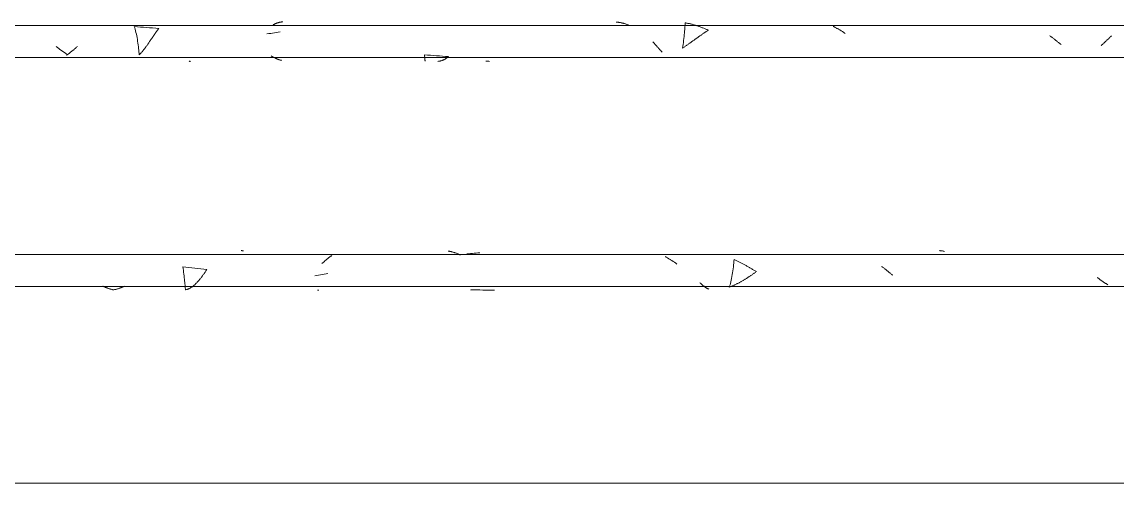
# Model space of a CAD drawing. Header units: millimetres. Extents: x -2100 to 124761, y -10432 to 93550.
# Drawn here: x 28958 to 29641, y -1000 to -712 of the extents above; entities that cross this region are included whole.
import ezdxf

# ---------------------------------------------------------------- set-up
doc = ezdxf.new("R2010")
doc.units = ezdxf.units.MM
doc.layers.add('NET CAT', color=3, linetype='Continuous', lineweight=5)
doc.layers.add('NET THAY 1', color=41, linetype='Continuous', lineweight=5)

# ---------------------------------------------------------------- blocks, each defined once
blk = doc.blocks.new('FP_4-MẶT ĐỨNG TRỤC A-Q')
at = {"layer": 'NET THAY 1'}
for p, q in [((31483.97, -857.14), (22887.32, -857.14)), ((29095.24, -854.82), (29094.9, -854.82)), ((29095.58, -854.84), (29095.24, -854.82)), ((29095.92, -854.85), (29095.58, -854.84)), ((29096.27, -854.88), (29095.92, -854.85)), ((29147.59, -860.82), (29147.33, -861.05)), ((29147.85, -860.6), (29147.59, -860.82)), ((29148.1, -860.38), (29147.85, -860.6)), ((29148.36, -860.16), (29148.1, -860.38)), ((29148.62, -859.94), (29148.36, -860.16)), ((29148.88, -859.73), (29148.62, -859.94)), ((29149.13, -859.53), (29148.88, -859.73)), ((29149.39, -859.32), (29149.13, -859.53)), ((29149.64, -859.12), (29149.39, -859.32)), ((29149.9, -858.92), (29149.64, -859.12)), ((29150.15, -858.73), (29149.9, -858.92)), ((29150.4, -858.54), (29150.15, -858.73)), ((29150.66, -858.35), (29150.4, -858.54)), ((29150.91, -858.17), (29150.66, -858.35)), ((29151.16, -857.99), (29150.91, -858.17)), ((29151.41, -857.82), (29151.16, -857.99)), ((29224.4, -855.18), (29224.05, -855.12)), ((29224.75, -855.24), (29224.4, -855.18)), ((29225.1, -855.31), (29224.75, -855.24)), ((29225.44, -855.38), (29225.1, -855.31)), ((29225.79, -855.46), (29225.44, -855.38)), ((29226.14, -855.54), (29225.79, -855.46)), ((29226.49, -855.63), (29226.14, -855.54)), ((29226.83, -855.72), (29226.49, -855.63)), ((29227.18, -855.82), (29226.83, -855.72)), ((29227.53, -855.92), (29227.18, -855.82)), ((29227.87, -856.03), (29227.53, -855.92)), ((29228.22, -856.14), (29227.87, -856.03)), ((29228.56, -856.26), (29228.22, -856.14)), ((29228.91, -856.38), (29228.56, -856.26)), ((29229.25, -856.5), (29228.91, -856.38)), ((29229.6, -856.63), (29229.25, -856.5)), ((29229.94, -856.77), (29229.6, -856.63)), ((29230.29, -856.9), (29229.94, -856.77)), ((29230.63, -857.05), (29230.29, -856.9)), ((29230.98, -857.19), (29230.63, -857.05)), ((29231.32, -857.35), (29230.98, -857.19)), ((29231.66, -857.5), (29231.32, -857.35)), ((29236.81, -856.73), (29235.65, -856.83)), ((29237.97, -856.63), (29236.81, -856.73)), ((29239.13, -856.53), (29237.97, -856.63)), ((29240.29, -856.43), (29239.13, -856.53)), ((29241.44, -856.34), (29240.29, -856.43)), ((29242.6, -856.24), (29241.44, -856.34)), ((29243.76, -856.16), (29242.6, -856.24)), ((29359.74, -858.69), (29359.4, -858.51)), ((29360.08, -858.88), (29359.74, -858.69)), ((29360.42, -859.07), (29360.08, -858.88)), ((29360.76, -859.26), (29360.42, -859.07)), ((29361.1, -859.45), (29360.76, -859.26)), ((29361.44, -859.65), (29361.1, -859.45)), ((29361.77, -859.85), (29361.44, -859.65)), ((29362.11, -860.06), (29361.77, -859.85)), ((29362.45, -860.27), (29362.11, -860.06)), ((29362.78, -860.48), (29362.45, -860.27)), ((29363.12, -860.69), (29362.78, -860.48)), ((29363.45, -860.91), (29363.12, -860.69)), ((29363.78, -861.13), (29363.45, -860.91)), ((29402.4, -860.39), (29402.31, -861.45)), ((29402.82, -860.56), (29402.4, -860.37)), ((29403.24, -860.76), (29402.82, -860.56)), ((29403.66, -860.96), (29403.24, -860.76)), ((29530.76, -854.83), (29530.47, -854.82)), ((29531.04, -854.84), (29530.76, -854.83)), ((29531.32, -854.87), (29531.04, -854.84)), ((29531.6, -854.9), (29531.32, -854.87)), ((29531.88, -854.93), (29531.6, -854.9)), ((29532.16, -854.97), (29531.88, -854.93)), ((29532.44, -855.02), (29532.16, -854.97)), ((29532.73, -855.08), (29532.44, -855.02)), ((29533.01, -855.14), (29532.73, -855.08)), ((29533.29, -855.2), (29533.01, -855.14)), ((29533.57, -855.28), (29533.29, -855.2)), ((29060.31, -865.08), (29058.42, -864.88)), ((29058.42, -864.89), (29058.61, -866.03)), ((29058.61, -866.03), (29058.79, -867.18)), ((29058.79, -867.18), (29058.95, -868.34)), ((29062.2, -865.28), (29060.31, -865.08)), ((29064.09, -865.49), (29062.2, -865.28)), ((29065.97, -865.69), (29064.09, -865.49)), ((29067.86, -865.89), (29065.97, -865.69)), ((29069.75, -866.1), (29067.86, -865.89)), ((29071.63, -866.3), (29069.75, -866.1)), ((29073.52, -866.5), (29071.63, -866.3)), ((29072.84, -867.5), (29072.62, -867.84)), ((29073.07, -867.17), (29072.84, -867.5)), ((29073.3, -866.84), (29073.07, -867.17)), ((29073.52, -866.5), (29073.3, -866.84)), ((29145.49, -862.7), (29145.23, -862.95)), ((29145.76, -862.46), (29145.49, -862.7)), ((29146.02, -862.22), (29145.76, -862.46)), ((29146.28, -861.98), (29146.02, -862.22)), ((29146.55, -861.74), (29146.28, -861.98)), ((29146.81, -861.51), (29146.55, -861.74)), ((29147.07, -861.28), (29146.81, -861.51)), ((29147.33, -861.05), (29147.07, -861.28)), ((29364.12, -861.35), (29363.78, -861.13)), ((29364.45, -861.57), (29364.12, -861.35)), ((29364.78, -861.8), (29364.45, -861.57)), ((29365.11, -862.03), (29364.78, -861.8)), ((29365.45, -862.26), (29365.11, -862.03)), ((29365.78, -862.49), (29365.45, -862.26)), ((29366.11, -862.73), (29365.78, -862.49)), ((29366.44, -862.96), (29366.11, -862.73)), ((29366.77, -863.2), (29366.44, -862.96)), ((29401.64, -867.37), (29401.46, -868.6)), ((29401.8, -866.15), (29401.64, -867.37)), ((29401.95, -864.93), (29401.8, -866.15)), ((29402.08, -863.73), (29401.95, -864.93)), ((29402.2, -862.57), (29402.08, -863.73)), ((29402.31, -861.45), (29402.2, -862.57)), ((29404.07, -861.17), (29403.66, -860.96)), ((29404.49, -861.37), (29404.07, -861.17)), ((29404.91, -861.58), (29404.49, -861.37)), ((29405.32, -861.79), (29404.91, -861.58)), ((29405.74, -862), (29405.32, -861.79)), ((29406.15, -862.21), (29405.74, -862)), ((29406.57, -862.43), (29406.15, -862.21)), ((29406.98, -862.64), (29406.57, -862.43)), ((29407.39, -862.86), (29406.98, -862.64)), ((29407.81, -863.08), (29407.39, -862.86)), ((29408.22, -863.3), (29407.81, -863.08)), ((29408.63, -863.53), (29408.22, -863.3)), ((29409.04, -863.75), (29408.63, -863.53)), ((29409.45, -863.98), (29409.04, -863.75)), ((29409.86, -864.2), (29409.45, -863.98)), ((29410.27, -864.43), (29409.86, -864.2)), ((29410.68, -864.66), (29410.27, -864.43)), ((29411.09, -864.89), (29410.68, -864.66)), ((29411.5, -865.12), (29411.09, -864.89)), ((29411.91, -865.35), (29411.5, -865.12)), ((29412.31, -865.58), (29411.91, -865.35)), ((29412.72, -865.81), (29412.31, -865.58)), ((29413.13, -866.04), (29412.72, -865.81)), ((29413.53, -866.28), (29413.13, -866.04)), ((29413.94, -866.51), (29413.53, -866.28)), ((29414.34, -866.74), (29413.94, -866.51)), ((29414.75, -866.98), (29414.34, -866.74)), ((29415.15, -867.21), (29414.75, -866.98)), ((29415.55, -867.44), (29415.15, -867.21)), ((29415.95, -867.68), (29415.55, -867.44)), ((29416.36, -867.91), (29415.95, -867.68)), ((29494.75, -864.9), (29494.42, -864.65)), ((29495.07, -865.15), (29494.75, -864.9)), ((29495.39, -865.4), (29495.07, -865.15)), ((29495.72, -865.65), (29495.39, -865.4)), ((29496.04, -865.9), (29495.72, -865.65)), ((29496.36, -866.15), (29496.04, -865.9)), ((29496.68, -866.4), (29496.36, -866.15)), ((29497, -866.66), (29496.68, -866.4)), ((29497.32, -866.91), (29497, -866.66)), ((29497.64, -867.16), (29497.32, -866.91)), ((29497.96, -867.41), (29497.64, -867.16)), ((29498.28, -867.66), (29497.96, -867.41)), ((29498.6, -867.92), (29498.28, -867.66)), ((29058.95, -868.34), (29059.11, -869.48)), ((29059.11, -869.48), (29059.25, -870.6)), ((29059.25, -870.6), (29059.37, -871.69)), ((29059.37, -871.69), (29059.49, -872.74)), ((29059.49, -872.74), (29059.59, -873.75)), ((29059.59, -873.75), (29059.68, -874.69)), ((29067.62, -874.34), (29067.37, -874.61)), ((29067.86, -874.07), (29067.62, -874.34)), ((29068.11, -873.79), (29067.86, -874.07)), ((29068.36, -873.51), (29068.11, -873.79)), ((29068.6, -873.22), (29068.36, -873.51)), ((29068.85, -872.93), (29068.6, -873.22)), ((29069.09, -872.63), (29068.85, -872.93)), ((29069.33, -872.33), (29069.09, -872.63)), ((29069.57, -872.03), (29069.33, -872.33)), ((29069.81, -871.72), (29069.57, -872.03)), ((29070.05, -871.41), (29069.81, -871.72)), ((29070.29, -871.1), (29070.05, -871.41)), ((29070.53, -870.78), (29070.29, -871.1)), ((29070.76, -870.46), (29070.53, -870.78)), ((29071, -870.14), (29070.76, -870.46)), ((29071.23, -869.81), (29071, -870.14)), ((29071.47, -869.49), (29071.23, -869.81)), ((29071.7, -869.16), (29071.47, -869.49)), ((29071.93, -868.83), (29071.7, -869.16)), ((29072.16, -868.5), (29071.93, -868.83)), ((29072.39, -868.17), (29072.16, -868.5)), ((29072.62, -867.84), (29072.39, -868.17)), ((29141.93, -870.32), (29140.74, -870.5)), ((29143.11, -870.13), (29141.93, -870.32)), ((29144.29, -869.94), (29143.11, -870.13)), ((29145.48, -869.76), (29144.29, -869.94)), ((29146.66, -869.57), (29145.48, -869.76)), ((29147.85, -869.38), (29146.66, -869.57)), ((29149.03, -869.19), (29147.85, -869.38)), ((29400.37, -874.28), (29400.11, -875.25)), ((29400.61, -873.24), (29400.37, -874.28)), ((29400.85, -872.15), (29400.61, -873.24)), ((29401.07, -871), (29400.85, -872.15)), ((29401.27, -869.81), (29401.07, -871)), ((29401.46, -868.6), (29401.27, -869.81)), ((29406.17, -874.48), (29405.82, -874.68)), ((29406.53, -874.28), (29406.17, -874.48)), ((29406.89, -874.08), (29406.53, -874.28)), ((29407.25, -873.88), (29406.89, -874.08)), ((29407.61, -873.67), (29407.25, -873.88)), ((29407.96, -873.46), (29407.61, -873.67)), ((29408.32, -873.25), (29407.96, -873.46)), ((29408.67, -873.04), (29408.32, -873.25)), ((29409.03, -872.82), (29408.67, -873.04)), ((29409.38, -872.61), (29409.03, -872.82)), ((29409.74, -872.39), (29409.38, -872.61)), ((29410.09, -872.16), (29409.74, -872.39)), ((29410.44, -871.94), (29410.09, -872.16)), ((29410.79, -871.71), (29410.44, -871.94)), ((29411.15, -871.48), (29410.79, -871.71)), ((29411.5, -871.25), (29411.15, -871.48)), ((29411.85, -871.02), (29411.5, -871.25)), ((29412.2, -870.79), (29411.85, -871.02)), ((29412.55, -870.56), (29412.2, -870.79)), ((29412.9, -870.32), (29412.55, -870.56)), ((29413.25, -870.08), (29412.9, -870.32)), ((29413.59, -869.84), (29413.25, -870.08)), ((29413.94, -869.61), (29413.59, -869.84)), ((29414.29, -869.37), (29413.94, -869.61)), ((29414.63, -869.12), (29414.29, -869.37)), ((29414.98, -868.88), (29414.63, -869.12)), ((29415.32, -868.64), (29414.98, -868.88)), ((29415.67, -868.4), (29415.32, -868.64)), ((29416.01, -868.15), (29415.67, -868.4)), ((29416.36, -867.91), (29416.01, -868.15)), ((29498.91, -868.17), (29498.6, -867.92)), ((29499.23, -868.42), (29498.91, -868.17)), ((29499.55, -868.67), (29499.23, -868.42)), ((29499.86, -868.92), (29499.55, -868.67)), ((29500.17, -869.17), (29499.86, -868.92)), ((29500.49, -869.42), (29500.17, -869.17)), ((29500.8, -869.67), (29500.49, -869.42)), ((29501.11, -869.91), (29500.8, -869.67)), ((29501.43, -870.16), (29501.11, -869.91)), ((29629.29, -871.83), (29628.98, -871.59)), ((29629.6, -872.06), (29629.29, -871.83)), ((29629.9, -872.29), (29629.6, -872.06)), ((29630.21, -872.52), (29629.9, -872.29)), ((29630.52, -872.74), (29630.21, -872.52)), ((29630.82, -872.97), (29630.52, -872.74)), ((29631.13, -873.19), (29630.82, -872.97)), ((29631.43, -873.41), (29631.13, -873.19)), ((29631.73, -873.62), (29631.43, -873.41)), ((29632.04, -873.84), (29631.73, -873.62)), ((29632.34, -874.05), (29632.04, -873.84)), ((29632.64, -874.25), (29632.34, -874.05)), ((29632.94, -874.46), (29632.64, -874.25)), ((29633.24, -874.66), (29632.94, -874.46)), ((22887.32, -877.14), (31483.97, -877.14)), ((29008.83, -877.09), (29008.54, -876.94)), ((29009.13, -877.24), (29008.83, -877.09)), ((29009.42, -877.38), (29009.13, -877.24)), ((29009.71, -877.52), (29009.42, -877.38)), ((29010.01, -877.65), (29009.71, -877.52)), ((29010.3, -877.78), (29010.01, -877.65)), ((29010.59, -877.91), (29010.3, -877.78)), ((29010.89, -878.03), (29010.59, -877.91)), ((29011.18, -878.14), (29010.89, -878.03)), ((29011.47, -878.26), (29011.18, -878.14)), ((29011.76, -878.36), (29011.47, -878.26)), ((29012.06, -878.46), (29011.76, -878.36)), ((29012.35, -878.56), (29012.06, -878.46)), ((29012.64, -878.65), (29012.35, -878.56)), ((29012.93, -878.74), (29012.64, -878.65)), ((29013.22, -878.83), (29012.93, -878.74)), ((29013.51, -878.9), (29013.22, -878.83)), ((29013.8, -878.98), (29013.51, -878.9)), ((29014.09, -879.05), (29013.8, -878.98)), ((29014.38, -879.11), (29014.09, -879.05)), ((29014.67, -879.17), (29014.38, -879.11)), ((29014.86, -879.33), (29014.55, -879.37)), ((29014.96, -879.22), (29014.67, -879.17)), ((29015.17, -879.29), (29014.86, -879.33)), ((29015.47, -879.24), (29015.17, -879.29)), ((29015.78, -879.19), (29015.47, -879.24)), ((29016.08, -879.13), (29015.78, -879.19)), ((29016.39, -879.07), (29016.08, -879.13)), ((29016.69, -879), (29016.39, -879.07)), ((29017, -878.92), (29016.69, -879)), ((29017.3, -878.84), (29017, -878.92)), ((29017.61, -878.76), (29017.3, -878.84)), ((29017.91, -878.67), (29017.61, -878.76)), ((29018.22, -878.57), (29017.91, -878.67)), ((29018.52, -878.47), (29018.22, -878.57)), ((29018.82, -878.37), (29018.52, -878.47)), ((29019.13, -878.25), (29018.82, -878.37)), ((29019.43, -878.14), (29019.13, -878.25)), ((29019.73, -878.02), (29019.43, -878.14)), ((29020.04, -877.89), (29019.73, -878.02)), ((29020.34, -877.76), (29020.04, -877.89)), ((29020.64, -877.62), (29020.34, -877.76)), ((29020.94, -877.48), (29020.64, -877.62)), ((29021.24, -877.34), (29020.94, -877.48)), ((29021.54, -877.19), (29021.24, -877.34)), ((29021.84, -877.04), (29021.54, -877.19)), ((29059.68, -874.69), (29059.77, -875.57)), ((29059.77, -875.57), (29059.84, -876.37)), ((29059.84, -876.37), (29059.9, -877.1)), ((29059.9, -877.1), (29059.96, -877.73)), ((29059.96, -877.73), (29060.01, -878.28)), ((29060.01, -878.28), (29060.06, -878.72)), ((29060.06, -878.72), (29060.1, -879.07)), ((29060.1, -879.07), (29060.13, -879.31)), ((29060.4, -879.25), (29060.14, -879.31)), ((29060.66, -879.18), (29060.4, -879.25)), ((29060.93, -879.11), (29060.66, -879.18)), ((29061.19, -879.02), (29060.93, -879.11)), ((29061.45, -878.93), (29061.19, -879.02)), ((29061.72, -878.82), (29061.45, -878.93)), ((29061.98, -878.71), (29061.72, -878.82)), ((29062.24, -878.59), (29061.98, -878.71)), ((29062.5, -878.47), (29062.24, -878.59)), ((29062.76, -878.33), (29062.5, -878.47)), ((29063.02, -878.19), (29062.76, -878.33)), ((29063.29, -878.03), (29063.02, -878.19)), ((29063.55, -877.87), (29063.29, -878.03)), ((29063.8, -877.71), (29063.55, -877.87)), ((29064.06, -877.53), (29063.8, -877.71)), ((29064.32, -877.35), (29064.06, -877.53)), ((29064.58, -877.16), (29064.32, -877.35)), ((29064.84, -876.96), (29064.58, -877.16)), ((29065.09, -876.75), (29064.84, -876.96)), ((29065.35, -876.54), (29065.09, -876.75)), ((29065.6, -876.32), (29065.35, -876.54)), ((29065.86, -876.1), (29065.6, -876.32)), ((29066.11, -875.87), (29065.86, -876.1)), ((29066.36, -875.63), (29066.11, -875.87)), ((29066.62, -875.38), (29066.36, -875.63)), ((29066.87, -875.13), (29066.62, -875.38)), ((29067.12, -874.87), (29066.87, -875.13)), ((29067.37, -874.61), (29067.12, -874.87)), ((29142.67, -879.45), (29142.39, -879.43)), ((29142.96, -879.46), (29142.67, -879.45)), ((29143.24, -879.47), (29142.96, -879.46)), ((29239.97, -879.34), (29238.11, -879.31)), ((29238.11, -879.31), (29238.14, -879.43)), ((29241.83, -879.37), (29239.97, -879.34)), ((29243.69, -879.39), (29241.83, -879.37)), ((29245.55, -879.41), (29243.69, -879.39)), ((29247.41, -879.43), (29245.55, -879.41)), ((29249.27, -879.45), (29247.41, -879.43)), ((29251.13, -879.46), (29249.27, -879.45)), ((29252.99, -879.47), (29251.13, -879.46)), ((29252.99, -879.47), (29252.85, -879.47)), ((29381.33, -875.13), (29381.1, -874.9)), ((29381.56, -875.35), (29381.33, -875.13)), ((29381.79, -875.56), (29381.56, -875.35)), ((29382.03, -875.77), (29381.79, -875.56)), ((29382.26, -875.98), (29382.03, -875.77)), ((29382.49, -876.18), (29382.26, -875.98)), ((29382.72, -876.37), (29382.49, -876.18)), ((29382.95, -876.56), (29382.72, -876.37)), ((29383.18, -876.75), (29382.95, -876.56)), ((29383.41, -876.93), (29383.18, -876.75)), ((29383.63, -877.1), (29383.41, -876.93)), ((29383.86, -877.27), (29383.63, -877.1)), ((29384.09, -877.43), (29383.86, -877.27)), ((29384.31, -877.59), (29384.09, -877.43)), ((29384.54, -877.74), (29384.31, -877.59)), ((29384.77, -877.89), (29384.54, -877.74)), ((29384.99, -878.03), (29384.77, -877.89)), ((29385.22, -878.16), (29384.99, -878.03)), ((29385.44, -878.29), (29385.22, -878.16)), ((29385.67, -878.41), (29385.44, -878.29)), ((29385.89, -878.52), (29385.67, -878.41)), ((29386.11, -878.63), (29385.89, -878.52)), ((29386.34, -878.73), (29386.11, -878.63)), ((29386.56, -878.83), (29386.34, -878.73)), ((29399.57, -876.93), (29399.28, -877.63)), ((29399.65, -877.48), (29399.29, -877.61)), ((29399.84, -876.13), (29399.57, -876.93)), ((29400.02, -877.35), (29399.65, -877.48)), ((29400.11, -875.25), (29399.84, -876.13)), ((29400.38, -877.21), (29400.02, -877.35)), ((29400.75, -877.06), (29400.38, -877.21)), ((29401.11, -876.92), (29400.75, -877.06)), ((29401.48, -876.77), (29401.11, -876.92)), ((29401.84, -876.61), (29401.48, -876.77)), ((29402.2, -876.45), (29401.84, -876.61)), ((29402.57, -876.29), (29402.2, -876.45)), ((29402.93, -876.13), (29402.57, -876.29)), ((29403.29, -875.96), (29402.93, -876.13)), ((29403.65, -875.78), (29403.29, -875.96)), ((29404.02, -875.61), (29403.65, -875.78)), ((29404.38, -875.43), (29404.02, -875.61)), ((29404.74, -875.24), (29404.38, -875.43)), ((29405.1, -875.06), (29404.74, -875.24)), ((29405.46, -874.87), (29405.1, -875.06)), ((29405.82, -874.68), (29405.46, -874.87)), ((29633.54, -874.86), (29633.24, -874.66)), ((29633.84, -875.05), (29633.54, -874.86)), ((29634.14, -875.25), (29633.84, -875.05)), ((29634.44, -875.43), (29634.14, -875.25)), ((29634.74, -875.62), (29634.44, -875.43)), ((29635.04, -875.8), (29634.74, -875.62)), ((29635.34, -875.98), (29635.04, -875.8)), ((29635.63, -876.15), (29635.34, -875.98))]:
    blk.add_line(p, q, dxfattribs=at)
blk = doc.blocks.new('FP_5-MẶT ĐỨNG TRỤC A-Q')
at = {"layer": 'NET THAY 1'}
for p, q in [((31454.24, -714.29), (22887.32, -714.29)), ((29030.11, -715.07), (29028.2, -714.94)), ((29028.2, -714.94), (29028.48, -715.73)), ((29028.48, -715.73), (29028.74, -716.6)), ((29028.74, -716.6), (29028.99, -717.53)), ((29032.01, -715.21), (29030.11, -715.07)), ((29033.91, -715.35), (29032.01, -715.21)), ((29035.81, -715.49), (29033.91, -715.35)), ((29037.71, -715.63), (29035.81, -715.49)), ((29039.62, -715.78), (29037.71, -715.63)), ((29041.52, -715.93), (29039.62, -715.78)), ((29043.42, -716.08), (29041.52, -715.93)), ((29042.41, -717.4), (29042.21, -717.67)), ((29042.62, -717.12), (29042.41, -717.4)), ((29042.82, -716.85), (29042.62, -717.12)), ((29043.02, -716.59), (29042.82, -716.85)), ((29043.22, -716.33), (29043.02, -716.59)), ((29043.42, -716.08), (29043.22, -716.33)), ((29115.13, -713.62), (29114.88, -713.76)), ((29115.38, -713.5), (29115.13, -713.62)), ((29115.63, -713.37), (29115.38, -713.5)), ((29115.87, -713.25), (29115.63, -713.37)), ((29116.12, -713.14), (29115.87, -713.25)), ((29116.37, -713.03), (29116.12, -713.14)), ((29116.61, -712.92), (29116.37, -713.03)), ((29116.86, -712.82), (29116.61, -712.92)), ((29117.11, -712.73), (29116.86, -712.82)), ((29117.35, -712.64), (29117.11, -712.73)), ((29117.6, -712.56), (29117.35, -712.64)), ((29117.84, -712.48), (29117.6, -712.56)), ((29118.09, -712.41), (29117.84, -712.48)), ((29118.33, -712.34), (29118.09, -712.41)), ((29118.58, -712.28), (29118.33, -712.34)), ((29118.82, -712.22), (29118.58, -712.28)), ((29119.07, -712.17), (29118.82, -712.22)), ((29119.31, -712.12), (29119.07, -712.17)), ((29119.56, -712.08), (29119.31, -712.12)), ((29119.8, -712.05), (29119.56, -712.08)), ((29120.04, -712.02), (29119.8, -712.05)), ((29120.29, -712), (29120.04, -712.02)), ((29120.53, -711.98), (29120.29, -712)), ((29120.78, -711.97), (29120.53, -711.98)), ((29329.15, -712.08), (29328.8, -712.04)), ((29329.5, -712.11), (29329.15, -712.08)), ((29329.84, -712.16), (29329.5, -712.11)), ((29330.19, -712.2), (29329.84, -712.16)), ((29330.54, -712.26), (29330.19, -712.2)), ((29330.89, -712.32), (29330.54, -712.26)), ((29331.24, -712.38), (29330.89, -712.32)), ((29331.59, -712.45), (29331.24, -712.38)), ((29331.93, -712.52), (29331.59, -712.45)), ((29332.28, -712.6), (29331.93, -712.52)), ((29332.63, -712.68), (29332.28, -712.6)), ((29332.98, -712.77), (29332.63, -712.68)), ((29333.32, -712.86), (29332.98, -712.77)), ((29333.67, -712.96), (29333.32, -712.86)), ((29334.02, -713.06), (29333.67, -712.96)), ((29334.36, -713.17), (29334.02, -713.06)), ((29334.71, -713.28), (29334.36, -713.17)), ((29335.05, -713.39), (29334.71, -713.28)), ((29335.4, -713.51), (29335.05, -713.39)), ((29335.74, -713.64), (29335.4, -713.51)), ((29336.09, -713.77), (29335.74, -713.64)), ((29336.43, -713.9), (29336.09, -713.77)), ((29371.6, -716.75), (29371.52, -717.76)), ((29371.67, -715.82), (29371.6, -716.75)), ((29371.74, -714.97), (29371.67, -715.82)), ((29371.79, -714.21), (29371.74, -714.97)), ((29371.83, -713.55), (29371.79, -714.21)), ((29371.87, -713), (29371.83, -713.55)), ((29371.9, -712.56), (29371.87, -713)), ((29372.33, -712.63), (29371.9, -712.56)), ((29372.76, -712.71), (29372.33, -712.63)), ((29373.19, -712.79), (29372.76, -712.71)), ((29373.62, -712.88), (29373.19, -712.79)), ((29374.05, -712.97), (29373.62, -712.88)), ((29374.47, -713.06), (29374.05, -712.97)), ((29374.9, -713.16), (29374.47, -713.06)), ((29375.33, -713.26), (29374.9, -713.16)), ((29375.76, -713.37), (29375.33, -713.26)), ((29376.19, -713.48), (29375.76, -713.37)), ((29376.61, -713.59), (29376.19, -713.48)), ((29377.04, -713.71), (29376.61, -713.59)), ((29377.47, -713.83), (29377.04, -713.71)), ((29377.9, -713.96), (29377.47, -713.83)), ((29378.32, -714.09), (29377.9, -713.96)), ((29378.75, -714.22), (29378.32, -714.09)), ((29379.17, -714.36), (29378.75, -714.22)), ((29379.6, -714.5), (29379.17, -714.36)), ((29380.02, -714.64), (29379.6, -714.5)), ((29380.45, -714.79), (29380.02, -714.64)), ((29380.87, -714.94), (29380.45, -714.79)), ((29381.3, -715.1), (29380.87, -714.94)), ((29381.72, -715.25), (29381.3, -715.1)), ((29382.15, -715.41), (29381.72, -715.25)), ((29382.57, -715.58), (29382.15, -715.41)), ((29382.99, -715.74), (29382.57, -715.58)), ((29383.41, -715.91), (29382.99, -715.74)), ((29383.84, -716.09), (29383.41, -715.91)), ((29384.26, -716.26), (29383.84, -716.09)), ((29384.68, -716.44), (29384.26, -716.26)), ((29385.1, -716.62), (29384.68, -716.44)), ((29385.52, -716.81), (29385.1, -716.62)), ((29385.94, -716.99), (29385.52, -716.81)), ((29386.04, -717.39), (29385.71, -717.59)), ((29386.36, -717.18), (29385.94, -716.99)), ((29386.36, -717.18), (29386.04, -717.39)), ((29464.53, -714.95), (29464.19, -714.79)), ((29464.87, -715.12), (29464.53, -714.95)), ((29465.21, -715.29), (29464.87, -715.12)), ((29465.55, -715.46), (29465.21, -715.29)), ((29465.89, -715.64), (29465.55, -715.46)), ((29466.23, -715.82), (29465.89, -715.64)), ((29466.57, -716.01), (29466.23, -715.82)), ((29466.91, -716.2), (29466.57, -716.01)), ((29467.25, -716.39), (29466.91, -716.2)), ((29467.59, -716.59), (29467.25, -716.39)), ((29467.93, -716.78), (29467.59, -716.59)), ((29468.26, -716.99), (29467.93, -716.78)), ((29468.6, -717.19), (29468.26, -716.99)), ((29468.94, -717.4), (29468.6, -717.19)), ((29469.27, -717.61), (29468.94, -717.4)), ((29028.99, -717.53), (29029.23, -718.53)), ((29029.23, -718.53), (29029.46, -719.57)), ((29029.46, -719.57), (29029.68, -720.66)), ((29029.68, -720.66), (29029.88, -721.78)), ((29029.88, -721.78), (29030.08, -722.92)), ((29030.08, -722.92), (29030.26, -724.07)), ((29030.26, -724.07), (29030.43, -725.22)), ((29037.93, -723.97), (29037.71, -724.3)), ((29038.16, -723.64), (29037.93, -723.97)), ((29038.38, -723.31), (29038.16, -723.64)), ((29038.6, -722.97), (29038.38, -723.31)), ((29038.82, -722.64), (29038.6, -722.97)), ((29039.04, -722.31), (29038.82, -722.64)), ((29039.26, -721.99), (29039.04, -722.31)), ((29039.48, -721.66), (29039.26, -721.99)), ((29039.69, -721.33), (29039.48, -721.66)), ((29039.91, -721.01), (29039.69, -721.33)), ((29040.12, -720.69), (29039.91, -721.01)), ((29040.34, -720.38), (29040.12, -720.69)), ((29040.55, -720.06), (29040.34, -720.38)), ((29040.76, -719.75), (29040.55, -720.06)), ((29040.97, -719.44), (29040.76, -719.75)), ((29041.18, -719.14), (29040.97, -719.44)), ((29041.39, -718.84), (29041.18, -719.14)), ((29041.59, -718.54), (29041.39, -718.84)), ((29041.8, -718.25), (29041.59, -718.54)), ((29042.01, -717.96), (29041.8, -718.25)), ((29042.21, -717.67), (29042.01, -717.96)), ((29112.12, -719.31), (29110.95, -719.48)), ((29113.29, -719.13), (29112.12, -719.31)), ((29114.46, -718.96), (29113.29, -719.13)), ((29115.63, -718.78), (29114.46, -718.96)), ((29116.79, -718.61), (29115.63, -718.78)), ((29117.96, -718.44), (29116.79, -718.61)), ((29119.13, -718.27), (29117.96, -718.44)), ((29370.91, -723.56), (29370.74, -724.79)), ((29371.06, -722.34), (29370.91, -723.56)), ((29371.19, -721.14), (29371.06, -722.34)), ((29371.32, -719.97), (29371.19, -721.14)), ((29371.42, -718.84), (29371.32, -719.97)), ((29371.52, -717.76), (29371.42, -718.84)), ((29376.39, -724.06), (29376.05, -724.3)), ((29376.73, -723.81), (29376.39, -724.06)), ((29377.07, -723.57), (29376.73, -723.81)), ((29377.41, -723.32), (29377.07, -723.57)), ((29377.75, -723.08), (29377.41, -723.32)), ((29378.09, -722.84), (29377.75, -723.08)), ((29378.42, -722.59), (29378.09, -722.84)), ((29378.76, -722.35), (29378.42, -722.59)), ((29379.1, -722.11), (29378.76, -722.35)), ((29379.43, -721.87), (29379.1, -722.11)), ((29379.77, -721.63), (29379.43, -721.87)), ((29380.1, -721.39), (29379.77, -721.63)), ((29380.44, -721.16), (29380.1, -721.39)), ((29380.77, -720.92), (29380.44, -721.16)), ((29381.1, -720.69), (29380.77, -720.92)), ((29381.44, -720.45), (29381.1, -720.69)), ((29381.77, -720.22), (29381.44, -720.45)), ((29382.1, -719.99), (29381.77, -720.22)), ((29382.43, -719.76), (29382.1, -719.99)), ((29382.76, -719.53), (29382.43, -719.76)), ((29383.09, -719.31), (29382.76, -719.53)), ((29383.42, -719.09), (29383.09, -719.31)), ((29383.75, -718.87), (29383.42, -719.09)), ((29384.08, -718.65), (29383.75, -718.87)), ((29384.4, -718.43), (29384.08, -718.65)), ((29384.73, -718.22), (29384.4, -718.43)), ((29385.06, -718.01), (29384.73, -718.22)), ((29385.38, -717.8), (29385.06, -718.01)), ((29385.71, -717.59), (29385.38, -717.8)), ((29469.61, -717.82), (29469.27, -717.61)), ((29469.94, -718.04), (29469.61, -717.82)), ((29470.28, -718.26), (29469.94, -718.04)), ((29470.61, -718.48), (29470.28, -718.26)), ((29470.94, -718.7), (29470.61, -718.48)), ((29471.27, -718.93), (29470.94, -718.7)), ((29471.61, -719.16), (29471.27, -718.93)), ((29599.61, -720.8), (29599.28, -720.56)), ((29599.94, -721.05), (29599.61, -720.8)), ((29600.26, -721.29), (29599.94, -721.05)), ((29600.59, -721.54), (29600.26, -721.29)), ((29600.91, -721.78), (29600.59, -721.54)), ((29601.24, -722.03), (29600.91, -721.78)), ((29601.56, -722.28), (29601.24, -722.03)), ((29601.89, -722.53), (29601.56, -722.28)), ((29602.21, -722.78), (29601.89, -722.53)), ((29602.53, -723.03), (29602.21, -722.78)), ((29602.85, -723.28), (29602.53, -723.03)), ((29603.17, -723.53), (29602.85, -723.28)), ((29603.49, -723.79), (29603.17, -723.53)), ((29603.81, -724.04), (29603.49, -723.79)), ((29604.13, -724.29), (29603.81, -724.04)), ((29634.12, -724.23), (29633.85, -724.49)), ((29634.4, -723.96), (29634.12, -724.23)), ((29634.67, -723.7), (29634.4, -723.96)), ((29634.94, -723.44), (29634.67, -723.7)), ((29635.22, -723.18), (29634.94, -723.44)), ((29635.49, -722.92), (29635.22, -723.18)), ((29635.76, -722.66), (29635.49, -722.92)), ((29636.03, -722.4), (29635.76, -722.66)), ((29636.3, -722.14), (29636.03, -722.4)), ((29636.57, -721.88), (29636.3, -722.14)), ((29636.84, -721.63), (29636.57, -721.88)), ((29637.11, -721.37), (29636.84, -721.63)), ((29637.37, -721.12), (29637.11, -721.37)), ((29637.64, -720.86), (29637.37, -721.12)), ((29637.91, -720.61), (29637.64, -720.86)), ((28979.65, -727.48), (28979.34, -727.24)), ((28979.96, -727.73), (28979.65, -727.48)), ((28980.27, -727.97), (28979.96, -727.73)), ((28980.58, -728.21), (28980.27, -727.97)), ((28980.89, -728.45), (28980.58, -728.21)), ((28981.2, -728.68), (28980.89, -728.45)), ((28981.51, -728.92), (28981.2, -728.68)), ((28981.81, -729.15), (28981.51, -728.92)), ((28982.12, -729.38), (28981.81, -729.15)), ((28982.43, -729.61), (28982.12, -729.38)), ((28982.73, -729.84), (28982.43, -729.61)), ((28983.04, -730.06), (28982.73, -729.84)), ((28983.34, -730.28), (28983.04, -730.06)), ((28983.65, -730.5), (28983.34, -730.28)), ((28983.95, -730.72), (28983.65, -730.5)), ((28984.25, -730.93), (28983.95, -730.72)), ((28984.56, -731.14), (28984.25, -730.93)), ((28988.34, -730.98), (28988.05, -731.2)), ((28988.63, -730.76), (28988.34, -730.98)), ((28988.92, -730.53), (28988.63, -730.76)), ((28989.21, -730.31), (28988.92, -730.53)), ((28989.5, -730.08), (28989.21, -730.31)), ((28989.79, -729.84), (28989.5, -730.08)), ((28990.08, -729.61), (28989.79, -729.84)), ((28990.37, -729.37), (28990.08, -729.61)), ((28990.66, -729.13), (28990.37, -729.37)), ((28990.95, -728.89), (28990.66, -729.13)), ((28991.23, -728.64), (28990.95, -728.89)), ((28991.52, -728.4), (28991.23, -728.64)), ((28991.8, -728.15), (28991.52, -728.4)), ((28992.09, -727.9), (28991.8, -728.15)), ((28992.37, -727.65), (28992.09, -727.9)), ((28992.65, -727.4), (28992.37, -727.65)), ((29030.43, -725.22), (29030.58, -726.37)), ((29030.58, -726.37), (29030.72, -727.5)), ((29030.72, -727.5), (29030.85, -728.59)), ((29030.85, -728.59), (29030.97, -729.66)), ((29030.97, -729.66), (29031.08, -730.67)), ((29031.08, -730.67), (29031.17, -731.63)), ((29032.75, -730.93), (29032.5, -731.21)), ((29033, -730.65), (29032.75, -730.93)), ((29033.24, -730.36), (29033, -730.65)), ((29033.49, -730.07), (29033.24, -730.36)), ((29033.73, -729.77), (29033.49, -730.07)), ((29033.97, -729.47), (29033.73, -729.77)), ((29034.21, -729.16), (29033.97, -729.47)), ((29034.45, -728.86), (29034.21, -729.16)), ((29034.69, -728.55), (29034.45, -728.86)), ((29034.93, -728.23), (29034.69, -728.55)), ((29035.17, -727.91), (29034.93, -728.23)), ((29035.4, -727.6), (29035.17, -727.91)), ((29035.64, -727.27), (29035.4, -727.6)), ((29035.87, -726.95), (29035.64, -727.27)), ((29036.11, -726.62), (29035.87, -726.95)), ((29036.34, -726.29), (29036.11, -726.62)), ((29036.57, -725.97), (29036.34, -726.29)), ((29036.8, -725.63), (29036.57, -725.97)), ((29037.03, -725.3), (29036.8, -725.63)), ((29037.26, -724.97), (29037.03, -725.3)), ((29037.48, -724.64), (29037.26, -724.97)), ((29037.71, -724.3), (29037.48, -724.64)), ((29351.95, -724.63), (29351.69, -724.34)), ((29352.2, -724.92), (29351.95, -724.63)), ((29352.45, -725.22), (29352.2, -724.92)), ((29352.71, -725.5), (29352.45, -725.22)), ((29352.96, -725.79), (29352.71, -725.5)), ((29353.21, -726.08), (29352.96, -725.79)), ((29353.46, -726.37), (29353.21, -726.08)), ((29353.71, -726.66), (29353.46, -726.37)), ((29353.96, -726.94), (29353.71, -726.66)), ((29354.21, -727.22), (29353.96, -726.94)), ((29354.45, -727.51), (29354.21, -727.22)), ((29354.7, -727.79), (29354.45, -727.51)), ((29354.94, -728.06), (29354.7, -727.79)), ((29355.19, -728.34), (29354.94, -728.06)), ((29355.43, -728.61), (29355.19, -728.34)), ((29355.68, -728.88), (29355.43, -728.61)), ((29355.92, -729.15), (29355.68, -728.88)), ((29356.16, -729.42), (29355.92, -729.15)), ((29356.4, -729.68), (29356.16, -729.42)), ((29356.64, -729.94), (29356.4, -729.68)), ((29356.88, -730.2), (29356.64, -729.94)), ((29357.12, -730.45), (29356.88, -730.2)), ((29357.36, -730.7), (29357.12, -730.45)), ((29357.59, -730.95), (29357.36, -730.7)), ((29370.37, -727.23), (29370.16, -728.4)), ((29370.51, -728.15), (29370.16, -728.38)), ((29370.56, -726.02), (29370.37, -727.23)), ((29370.86, -727.92), (29370.51, -728.15)), ((29370.74, -724.79), (29370.56, -726.02)), ((29371.21, -727.68), (29370.86, -727.92)), ((29371.56, -727.45), (29371.21, -727.68)), ((29371.91, -727.21), (29371.56, -727.45)), ((29372.26, -726.97), (29371.91, -727.21)), ((29372.61, -726.73), (29372.26, -726.97)), ((29372.95, -726.49), (29372.61, -726.73)), ((29373.3, -726.25), (29372.95, -726.49)), ((29373.65, -726.01), (29373.3, -726.25)), ((29373.99, -725.77), (29373.65, -726.01)), ((29374.33, -725.52), (29373.99, -725.77)), ((29374.68, -725.28), (29374.33, -725.52)), ((29375.02, -725.04), (29374.68, -725.28)), ((29375.36, -724.79), (29375.02, -725.04)), ((29375.71, -724.55), (29375.36, -724.79)), ((29376.05, -724.3), (29375.71, -724.55)), ((29604.45, -724.54), (29604.13, -724.29)), ((29604.77, -724.79), (29604.45, -724.54)), ((29605.09, -725.05), (29604.77, -724.79)), ((29605.41, -725.3), (29605.09, -725.05)), ((29605.72, -725.55), (29605.41, -725.3)), ((29606.04, -725.8), (29605.72, -725.55)), ((29606.35, -726.05), (29606.04, -725.8)), ((29631.62, -726.57), (29631.34, -726.83)), ((29631.9, -726.31), (29631.62, -726.57)), ((29632.18, -726.05), (29631.9, -726.31)), ((29632.46, -725.79), (29632.18, -726.05)), ((29632.74, -725.53), (29632.46, -725.79)), ((29633.02, -725.27), (29632.74, -725.53)), ((29633.29, -725.01), (29633.02, -725.27)), ((29633.57, -724.75), (29633.29, -725.01)), ((29633.85, -724.49), (29633.57, -724.75)), ((22887.32, -734.29), (31454.24, -734.29)), ((28984.86, -731.35), (28984.56, -731.14)), ((28985.16, -731.56), (28984.86, -731.35)), ((28985.46, -731.76), (28985.16, -731.56)), ((28985.76, -731.96), (28985.46, -731.76)), ((28985.99, -732.64), (28985.69, -732.83)), ((28986.06, -732.15), (28985.76, -731.96)), ((28986.28, -732.44), (28985.99, -732.64)), ((28986.58, -732.24), (28986.28, -732.44)), ((28986.87, -732.04), (28986.58, -732.24)), ((28987.17, -731.83), (28986.87, -732.04)), ((28987.46, -731.63), (28987.17, -731.83)), ((28987.76, -731.41), (28987.46, -731.63)), ((28988.05, -731.2), (28987.76, -731.41)), ((29031.17, -731.63), (29031.26, -732.52)), ((29031.51, -732.27), (29031.26, -732.52)), ((29031.76, -732.01), (29031.51, -732.27)), ((29032.01, -731.75), (29031.76, -732.01)), ((29032.26, -731.48), (29032.01, -731.75)), ((29032.5, -731.21), (29032.26, -731.48)), ((29062.66, -736.59), (29062.5, -736.61)), ((29062.88, -736.6), (29062.66, -736.59)), ((29063.1, -736.61), (29062.88, -736.6)), ((29063.32, -736.61), (29063.1, -736.61)), ((29113.85, -733.42), (29113.55, -733.25)), ((29114.14, -733.59), (29113.85, -733.42)), ((29114.44, -733.76), (29114.14, -733.59)), ((29114.74, -733.92), (29114.44, -733.76)), ((29115.03, -734.07), (29114.74, -733.92)), ((29115.33, -734.22), (29115.03, -734.07)), ((29115.62, -734.37), (29115.33, -734.22)), ((29115.91, -734.51), (29115.62, -734.37)), ((29116.21, -734.65), (29115.91, -734.51)), ((29116.5, -734.79), (29116.21, -734.65)), ((29116.8, -734.92), (29116.5, -734.79)), ((29117.09, -735.04), (29116.8, -734.92)), ((29117.38, -735.16), (29117.09, -735.04)), ((29117.67, -735.28), (29117.38, -735.16)), ((29117.97, -735.39), (29117.67, -735.28)), ((29118.26, -735.5), (29117.97, -735.39)), ((29118.55, -735.6), (29118.26, -735.5)), ((29118.84, -735.7), (29118.55, -735.6)), ((29119.13, -735.79), (29118.84, -735.7)), ((29119.42, -735.88), (29119.13, -735.79)), ((29119.71, -735.96), (29119.42, -735.88)), ((29120, -736.04), (29119.71, -735.96)), ((29211.1, -732.68), (29209.23, -732.53)), ((29209.23, -732.54), (29209.3, -733.35)), ((29209.3, -733.35), (29209.37, -734.09)), ((29209.37, -734.09), (29209.43, -734.74)), ((29209.43, -734.74), (29209.48, -735.3)), ((29209.48, -735.3), (29209.53, -735.77)), ((29209.53, -735.77), (29209.57, -736.14)), ((29209.57, -736.14), (29209.6, -736.4)), ((29209.6, -736.4), (29209.64, -736.56)), ((29212.97, -732.83), (29211.1, -732.68)), ((29214.83, -732.98), (29212.97, -732.83)), ((29216.7, -733.12), (29214.83, -732.98)), ((29218.57, -733.26), (29216.7, -733.12)), ((29217.87, -736.6), (29217.6, -736.61)), ((29218.13, -736.57), (29217.87, -736.6)), ((29218.4, -736.54), (29218.13, -736.57)), ((29218.67, -736.5), (29218.4, -736.54)), ((29220.43, -733.4), (29218.57, -733.26)), ((29218.93, -736.45), (29218.67, -736.5)), ((29219.2, -736.39), (29218.93, -736.45)), ((29219.46, -736.32), (29219.2, -736.39)), ((29219.73, -736.25), (29219.46, -736.32)), ((29219.99, -736.16), (29219.73, -736.25)), ((29220.25, -736.07), (29219.99, -736.16)), ((29220.52, -735.97), (29220.25, -736.07)), ((29222.3, -733.54), (29220.43, -733.4)), ((29220.78, -735.86), (29220.52, -735.97)), ((29221.05, -735.74), (29220.78, -735.86)), ((29221.31, -735.61), (29221.05, -735.74)), ((29221.57, -735.47), (29221.31, -735.61)), ((29221.83, -735.33), (29221.57, -735.47)), ((29222.09, -735.17), (29221.83, -735.33)), ((29222.35, -735.01), (29222.09, -735.17)), ((29224.16, -733.67), (29222.3, -733.54)), ((29222.62, -734.84), (29222.35, -735.01)), ((29222.87, -734.67), (29222.62, -734.84)), ((29223.13, -734.48), (29222.87, -734.67)), ((29223.39, -734.29), (29223.13, -734.48)), ((29223.65, -734.09), (29223.39, -734.29)), ((29223.91, -733.89), (29223.65, -734.09)), ((29224.16, -733.67), (29223.91, -733.89)), ((29247.73, -736.45), (29247.44, -736.41)), ((29248.02, -736.49), (29247.73, -736.45)), ((29248.31, -736.52), (29248.02, -736.49)), ((29248.59, -736.55), (29248.31, -736.52)), ((29248.88, -736.57), (29248.59, -736.55)), ((29249.17, -736.59), (29248.88, -736.57)), ((29249.46, -736.6), (29249.17, -736.59)), ((29249.75, -736.61), (29249.46, -736.6))]:
    blk.add_line(p, q, dxfattribs=at)

msp = doc.modelspace()

# ---------------------------------------------------------------- linework, layer by layer
at = {"layer": 'NET CAT'}
msp.add_lwpolyline([(44599.94, -1000), (-2000.06, -1000)], dxfattribs=at)

# ---------------------------------------------------------------- block references
at = {"layer": 'NET THAY 1'}
for name in ['FP_5-MẶT ĐỨNG TRỤC A-Q', 'FP_4-MẶT ĐỨNG TRỤC A-Q']:
    msp.add_blockref(name, (0, 0), dxfattribs=at)

doc.saveas('drawing.dxf')
